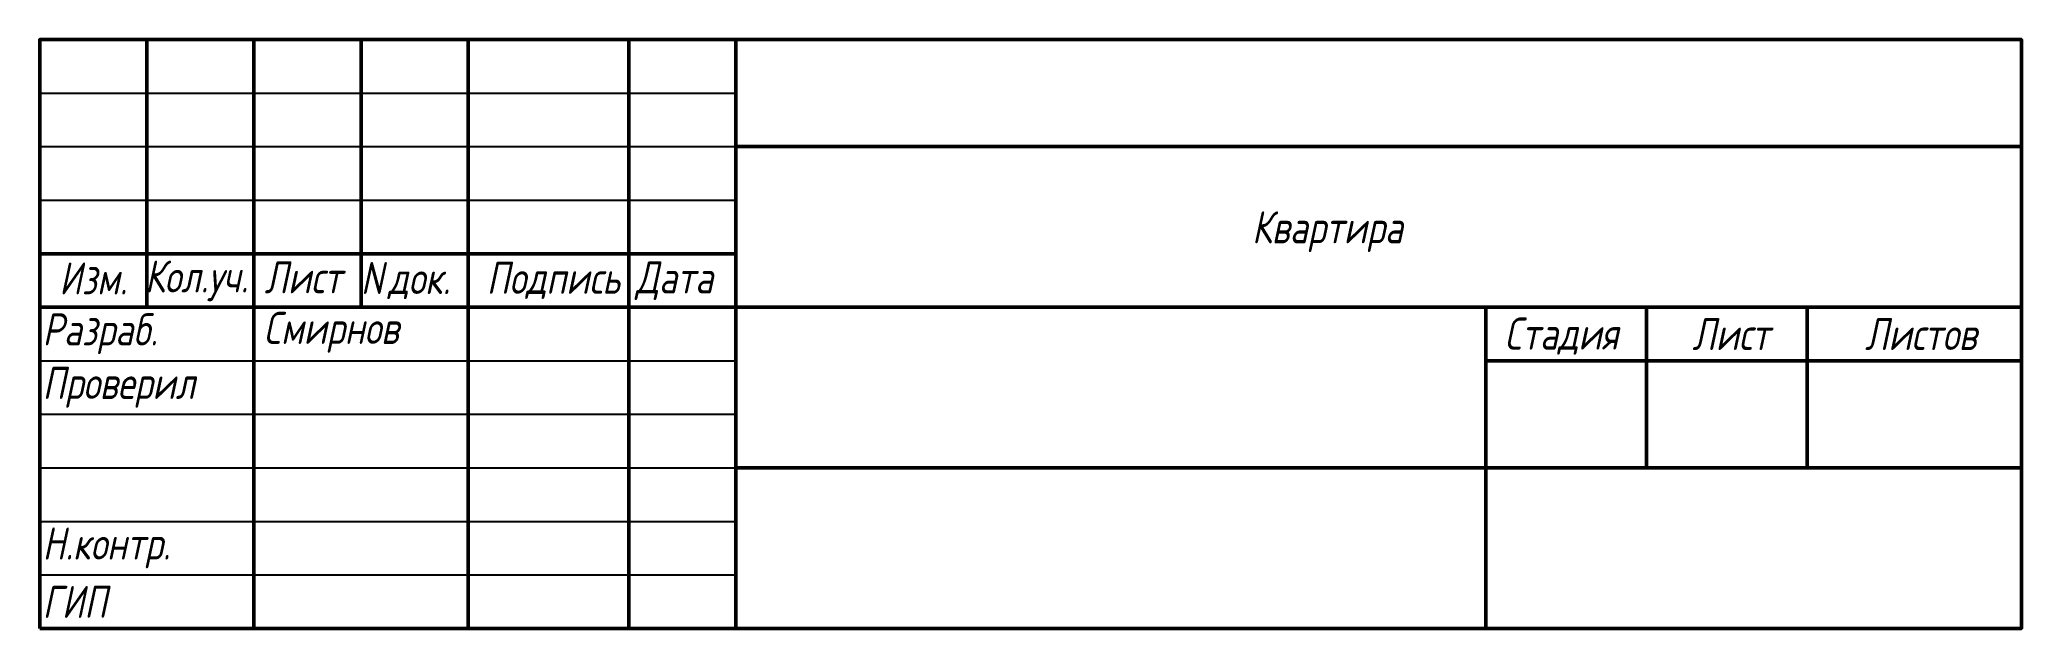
# Model space of a CAD drawing. Header units: millimetres. Extents: x 120 to 305, y 138 to 193.
import ezdxf

# ---------------------------------------------------------------- set-up
doc = ezdxf.new("R2010")
doc.units = ezdxf.units.MM
doc.layers.add('stamp', color=7, linetype='Continuous')
doc.styles.add('ГОСТ-ISOCPEUR', font='isocpeui.ttf', dxfattribs={"width": 0.8})

msp = doc.modelspace()

# ---------------------------------------------------------------- linework, layer by layer
at = {"layer": 'stamp', "lineweight": 50}
for p, q in [((120.35, 162.62), (120.35, 192.62)), ((150.35, 192.62), (150.35, 167.62)), ((185.35, 182.62), (305.35, 182.62)), ((185.35, 167.62), (305.35, 167.62)), ((255.35, 167.62), (255.35, 137.62)), ((270.35, 167.62), (270.35, 152.62)), ((285.35, 167.62), (285.35, 152.62)), ((120.35, 137.62), (120.35, 162.62)), ((255.35, 162.62), (305.35, 162.62)), ((185.35, 152.62), (305.35, 152.62))]:
    msp.add_line(p, q, dxfattribs=at)
at = {"layer": 'stamp', "lineweight": 25}
for p, q in [((120.35, 187.62), (185.35, 187.62)), ((120.35, 182.62), (185.35, 182.62)), ((120.35, 177.62), (185.35, 177.62)), ((120.35, 162.62), (185.35, 162.62)), ((120.35, 157.62), (185.35, 157.62)), ((120.35, 152.62), (185.35, 152.62)), ((120.35, 147.62), (185.35, 147.62)), ((120.35, 142.62), (185.35, 142.62))]:
    msp.add_line(p, q, dxfattribs=at)
at = {"layer": 'stamp', "lineweight": 50}
for points in [[(120.35, 137.62), (305.35, 137.62), (305.35, 192.62), (120.35, 192.62)], [(120.35, 167.62), (130.35, 167.62), (130.35, 192.62), (120.35, 192.62)], [(140.35, 137.62), (160.35, 137.62), (160.35, 192.62), (140.35, 192.62)], [(175.35, 137.62), (185.35, 137.62), (185.35, 192.62), (175.35, 192.62)], [(120.35, 167.62), (185.35, 167.62), (185.35, 172.62), (120.35, 172.62)]]:
    msp.add_lwpolyline(points, close=True, dxfattribs=at)

# ---------------------------------------------------------------- texts
at = {"layer": 'stamp', "lineweight": 35, "style": 'ГОСТ-ISOCPEUR', "width": 0.8}
for s, p in [('Квартира', (233.52, 173.59)), (' Разраб.', (119.09, 164.05)), ('Смирнов', (141.26, 164.19)), ('Стадия', (257.1, 163.66)), ('Лист', (274.63, 163.62)), (' Проверил', (119.09, 159.05)), (' Н.контр.', (119.09, 144.05)), (' ГИП', (119.09, 138.6))]:
    msp.add_text(s, height=3, dxfattribs=at).set_placement(p)
at = {"layer": 'stamp', "style": 'ГОСТ-ISOCPEUR', "width": 0.8}
for s, p in [('Изм.', (122.17, 168.82)), ('Кол.уч.', (130.17, 169)), ('Лист', (141.34, 168.92)), ('N ', (150.34, 168.84)), ('док.', (152.88, 168.85)), ('Подпись', (162.08, 168.87)), ('Дата', (175.99, 168.91)), ('Листов', (290.75, 163.62))]:
    msp.add_text(s, height=3, dxfattribs=at).set_placement(p)

doc.saveas('drawing.dxf')
